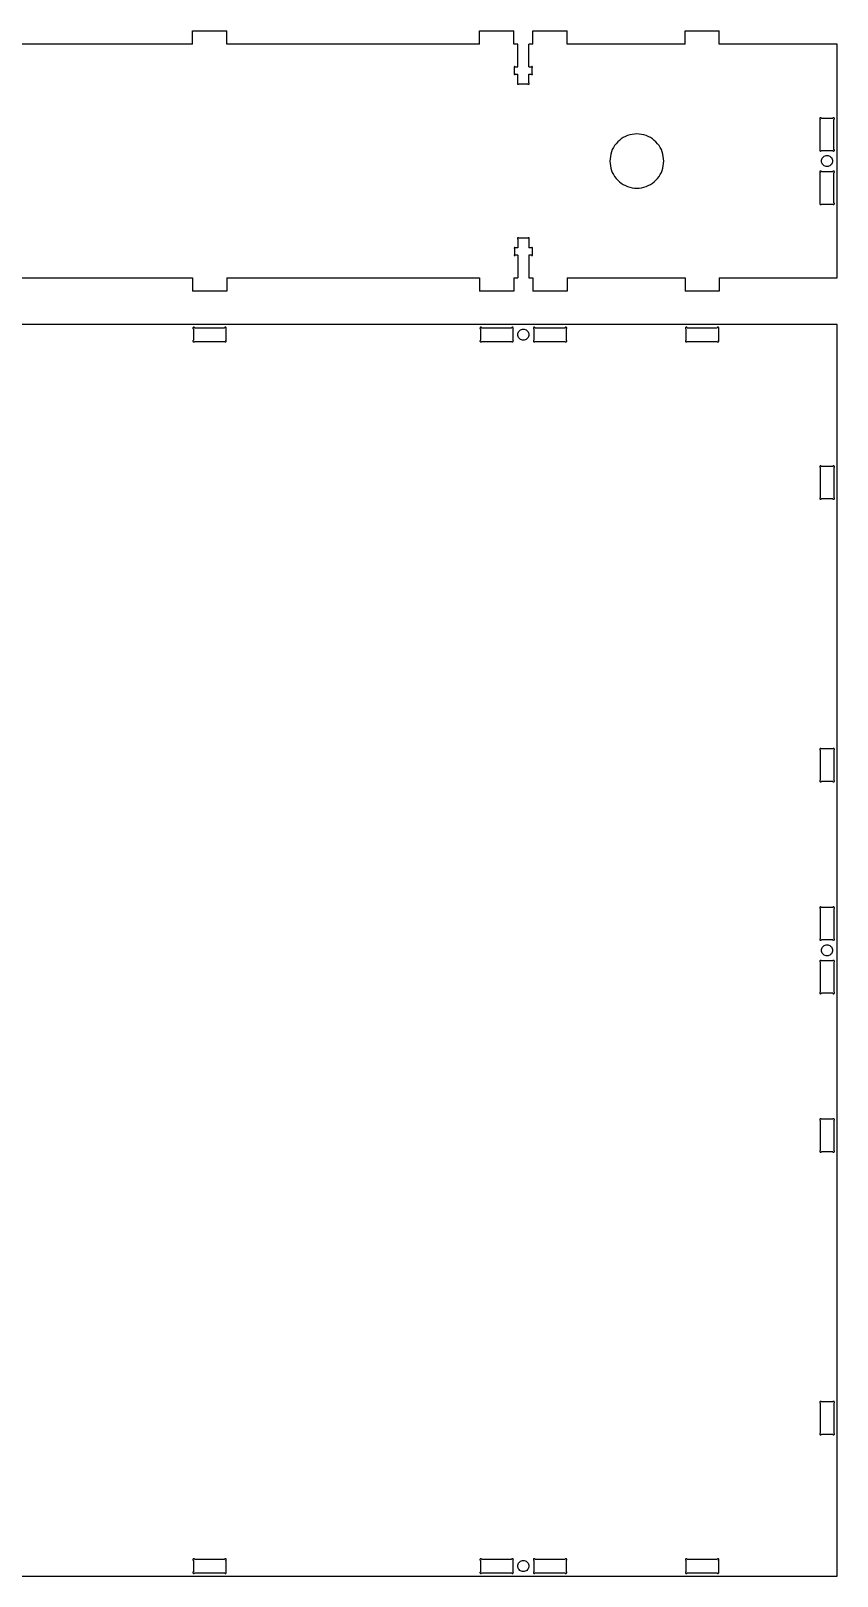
# Model space of a CAD drawing. Extents: x 0 to 1890, y 0 to 1229.
# Drawn here: x 1648.5 to 1890, y 0 to 463 of the extents above; entities that cross this region are included whole.
import ezdxf

# ---------------------------------------------------------------- set-up
doc = ezdxf.new("R2010")
doc.units = 0
doc.layers.get('0').update_dxf_attribs({"linetype": 'CONTINUOUS'})

msp = doc.modelspace()

# ---------------------------------------------------------------- linework, layer by layer
at = {"color": 7}
for points in [[(1696.866182, 458.99987), (1621.132902, 458.99987), (1621.132902, 462.999869)], [(1696.866182, 462.999869), (1707.13286, 462.999869)], [(1696.866182, 458.99987), (1696.866182, 462.999869)], [(1782.86614, 458.99987), (1707.13286, 458.99987), (1707.13286, 462.999869)], [(1782.86614, 462.999869), (1793.132843, 462.999869)], [(1782.86614, 458.99987), (1782.86614, 462.999869)], [(1793.536227, 452.233172), (1794.332834, 452.233172), (1794.332834, 458.99987), (1793.132843, 458.99987), (1793.132843, 462.999869)], [(1798.866151, 458.99987), (1797.666134, 458.99987)], [(1797.666134, 452.233172), (1797.666134, 458.99987)], [(1798.866151, 462.999869), (1809.132854, 462.999869)], [(1798.866151, 458.99987), (1798.866151, 462.999869)], [(1844.432812, 458.99987), (1809.132854, 458.99987), (1809.132854, 462.999869)], [(1844.432812, 462.999869), (1854.699516, 462.999869)], [(1844.432812, 458.99987), (1844.432812, 462.999869)], [(1854.699516, 388.999892), (1889.999473, 388.999892), (1889.999473, 458.99987), (1854.699516, 458.99987), (1854.699516, 462.999869)], [(1793.332842, 450.203257), (1793.332842, 452.029789)], [(1793.536227, 449.999875), (1794.332834, 449.999875)], [(1794.332834, 447.403432), (1794.332834, 449.999875)], [(1797.666134, 452.233172), (1798.462767, 452.233172)], [(1797.666134, 449.999875), (1798.462767, 449.999875)], [(1797.666134, 447.403432), (1797.666134, 449.999875)], [(1798.666152, 450.203257), (1798.666152, 452.029789)], [(1794.636417, 447.099875), (1797.362577, 447.099875)], [(1884.93281, 427.509641), (1884.93281, 436.490116)], [(1885.309232, 436.866528), (1888.689707, 436.866528)], [(1889.066129, 427.509641), (1889.066129, 436.490116)], [(1885.309232, 427.133229), (1888.689707, 427.133229)], [(1884.93281, 411.509646), (1884.93281, 420.490118)], [(1885.309232, 420.866533), (1888.689707, 420.866533)], [(1889.066129, 411.509646), (1889.066129, 420.490118)], [(1885.309232, 411.133234), (1888.689707, 411.133234)], [(1794.332834, 400.59633), (1794.332834, 397.999887)], [(1797.362577, 400.899887), (1794.636417, 400.899887)], [(1797.666134, 400.59633), (1797.666134, 397.999887)], [(1793.332842, 397.796505), (1793.332842, 395.969973)], [(1794.332834, 397.999887), (1793.536227, 397.999887)], [(1794.332834, 395.76659), (1793.536227, 395.76659)], [(1794.332834, 395.76659), (1794.332834, 388.999892)], [(1798.462767, 397.999887), (1797.666134, 397.999887)], [(1798.462767, 395.76659), (1797.666134, 395.76659), (1797.666134, 388.999892), (1798.866151, 388.999892), (1798.866151, 384.999893)], [(1798.666152, 397.796505), (1798.666152, 395.969973)], [(1621.132902, 388.999892), (1696.866182, 388.999892), (1696.866182, 384.999893)], [(1707.13286, 388.999892), (1707.13286, 384.999893)], [(1707.13286, 388.999892), (1782.86614, 388.999892), (1782.86614, 384.999893)], [(1793.132843, 388.999892), (1793.132843, 384.999893)], [(1793.132843, 388.999892), (1794.332834, 388.999892)], [(1809.132854, 388.999892), (1809.132854, 384.999893)], [(1809.132854, 388.999892), (1844.432812, 388.999892), (1844.432812, 384.999893)], [(1854.699516, 388.999892), (1854.699516, 384.999893)], [(1707.13286, 384.999893), (1696.866182, 384.999893)], [(1793.132843, 384.999893), (1782.86614, 384.999893)], [(1809.132854, 384.999893), (1798.866151, 384.999893)], [(1854.699516, 384.999893), (1844.432812, 384.999893)], [(1889.999473, 374.999895), (949.999738, 374.999895)], [(949.999738, 374.999895), (949.999738, -0.000004), (1889.999473, -0.000004)], [(1697.132882, 373.690131), (1697.132882, 370.309659)], [(1697.509278, 374.066546), (1706.489763, 374.066546)], [(1706.86616, 373.690131), (1706.86616, 370.309659)], [(1783.13284, 373.690131), (1783.13284, 370.309659)], [(1783.509262, 374.066546), (1792.489747, 374.066546)], [(1792.866143, 373.690131), (1792.866143, 370.309659)], [(1799.132851, 373.690131), (1799.132851, 370.309659)], [(1799.509247, 374.066546), (1808.489732, 374.066546)], [(1808.866155, 373.690131), (1808.866155, 370.309659)], [(1844.699512, 373.690131), (1844.699512, 370.309659)], [(1845.075908, 374.066546), (1854.056393, 374.066546)], [(1854.432816, 373.690131), (1854.432816, 370.309659)], [(1889.999473, -0.000004), (1889.999473, 374.999895)], [(1697.509278, 369.933247), (1706.489763, 369.933247)], [(1783.509262, 369.933247), (1792.489747, 369.933247)], [(1799.509247, 369.933247), (1808.489732, 369.933247)], [(1845.075908, 369.933247), (1854.056393, 369.933247)], [(1884.93281, 332.148482), (1884.93281, 323.16801)], [(1888.689707, 332.524894), (1885.309232, 332.524894)], [(1889.066129, 332.148482), (1889.066129, 323.16801)], [(1888.689707, 322.791597), (1885.309232, 322.791597)], [(1884.93281, 247.465181), (1884.93281, 238.48471)], [(1888.689707, 247.841593), (1885.309232, 247.841593)], [(1889.066129, 247.465181), (1889.066129, 238.48471)], [(1888.689707, 238.108295), (1885.309232, 238.108295)], [(1884.93281, 199.990182), (1884.93281, 191.00971)], [(1888.689707, 200.366594), (1885.309232, 200.366594)], [(1889.066129, 199.990182), (1889.066129, 191.00971)], [(1888.689707, 190.633295), (1885.309232, 190.633295)], [(1884.93281, 183.990186), (1884.93281, 175.009715)], [(1888.689707, 184.366598), (1885.309232, 184.366598)], [(1889.066129, 183.990186), (1889.066129, 175.009715)], [(1888.689707, 174.6333), (1885.309232, 174.6333)], [(1884.93281, 136.515187), (1884.93281, 127.534715)], [(1888.689707, 136.891599), (1885.309232, 136.891599)], [(1889.066129, 136.515187), (1889.066129, 127.534715)], [(1888.689707, 127.158303), (1885.309232, 127.158303)], [(1884.93281, 51.831886), (1884.93281, 42.851414)], [(1888.689707, 52.208298), (1885.309232, 52.208298)], [(1889.066129, 51.831886), (1889.066129, 42.851414)], [(1888.689707, 42.475002), (1885.309232, 42.475002)], [(1697.132882, 4.690237), (1697.132882, 1.309763)], [(1697.509278, 5.06666), (1706.489763, 5.06666)], [(1706.86616, 4.690237), (1706.86616, 1.309763)], [(1783.13284, 4.690237), (1783.13284, 1.309763)], [(1783.509262, 5.06666), (1792.489747, 5.06666)], [(1792.866143, 4.690237), (1792.866143, 1.309763)], [(1799.132851, 4.690237), (1799.132851, 1.309763)], [(1799.509247, 5.06666), (1808.489732, 5.06666)], [(1808.866155, 4.690237), (1808.866155, 1.309763)], [(1844.699512, 4.690237), (1844.699512, 1.309763)], [(1845.075908, 5.06666), (1854.056393, 5.06666)], [(1854.432816, 4.690237), (1854.432816, 1.309763)], [(1697.509278, 0.93334), (1706.489763, 0.93334)], [(1783.509262, 0.93334), (1792.489747, 0.93334)], [(1799.509247, 0.93334), (1808.489732, 0.93334)], [(1845.075908, 0.93334), (1854.056393, 0.93334)]]:
    msp.add_lwpolyline(points, dxfattribs=at)
for points in [[(1838.099483, 423.999881)], [(1888.666132, 423.999881)], [(1797.666134, 371.999896)], [(1888.666132, 187.499947)], [(1797.666134, 3)]]:
    msp.add_lwpolyline(points, close=True, dxfattribs=at)
for points, knots in [([(1793.407296, 452.307617), (1793.385481, 452.30481), (1793.342323, 452.299254), (1793.289607, 452.257205), (1793.258717, 452.198544), (1793.256134, 452.132297), (1793.280758, 452.069522), (1793.315355, 452.043129), (1793.332842, 452.029789)], [0, 0, 0, 0, 0.064922, 0.128443, 0.193365, 0.258287, 0.321809, 0.38673, 0.38673, 0.38673, 0.38673]), ([(1793.332842, 450.203257), (1793.316445, 450.190976), (1793.283965, 450.166647), (1793.258531, 450.10937), (1793.256459, 450.047801), (1793.279455, 449.990184), (1793.323154, 449.946485), (1793.380772, 449.92349), (1793.44234, 449.925563), (1793.499618, 449.950997), (1793.523946, 449.983478), (1793.536227, 449.999875)], [0, 0, 0, 0, 0.0606, 0.120047, 0.180647, 0.241247, 0.300694, 0.361294, 0.421894, 0.481341, 0.541941, 0.541941, 0.541941, 0.541941]), ([(1793.536227, 452.233172), (1793.525983, 452.247288), (1793.50564, 452.275318), (1793.459088, 452.302197), (1793.424642, 452.305802), (1793.407296, 452.307617)], [0, 0, 0, 0, 0.051954, 0.103164, 0.155118, 0.155118, 0.155118, 0.155118]), ([(1798.591699, 452.307617), (1798.574352, 452.305802), (1798.539906, 452.302197), (1798.493354, 452.275318), (1798.473012, 452.247288), (1798.462767, 452.233172)], [0, 0, 0, 0, 0.051954, 0.103164, 0.155118, 0.155118, 0.155118, 0.155118]), ([(1798.462767, 449.999875), (1798.475048, 449.983478), (1798.499377, 449.950997), (1798.556654, 449.925563), (1798.618223, 449.92349), (1798.67584, 449.946485), (1798.719539, 449.990184), (1798.742535, 450.047801), (1798.740463, 450.10937), (1798.715029, 450.166647), (1798.682549, 450.190976), (1798.666152, 450.203257)], [0, 0, 0, 0, 0.0606, 0.120047, 0.180647, 0.241247, 0.300694, 0.361294, 0.421894, 0.481341, 0.541941, 0.541941, 0.541941, 0.541941]), ([(1798.666152, 452.029789), (1798.683639, 452.043129), (1798.718236, 452.069522), (1798.742861, 452.132297), (1798.740277, 452.198544), (1798.709387, 452.257205), (1798.656671, 452.299254), (1798.613513, 452.30481), (1798.591699, 452.307617)], [0, 0, 0, 0, 0.064922, 0.128443, 0.193365, 0.258287, 0.321809, 0.38673, 0.38673, 0.38673, 0.38673]), ([(1794.332834, 447.403432), (1794.308366, 447.385099), (1794.259896, 447.348783), (1794.221948, 447.263295), (1794.218865, 447.171407), (1794.25319, 447.085419), (1794.318411, 447.020203), (1794.404402, 446.985886), (1794.49629, 446.988977), (1794.581774, 447.026933), (1794.618086, 447.075406), (1794.636417, 447.099875)], [0, 0, 0, 0, 0.090443, 0.179164, 0.269606, 0.360049, 0.44877, 0.539213, 0.629655, 0.718377, 0.808819, 0.808819, 0.808819, 0.808819]), ([(1797.362577, 447.099875), (1797.380907, 447.075402), (1797.417217, 447.02692), (1797.502707, 446.988955), (1797.594604, 446.985861), (1797.680602, 447.020183), (1797.745826, 447.085407), (1797.780148, 447.171405), (1797.777054, 447.263302), (1797.739089, 447.348792), (1797.690607, 447.385102), (1797.666134, 447.403432)], [0, 0, 0, 0, 0.090451, 0.179179, 0.26963, 0.360081, 0.448809, 0.53926, 0.629711, 0.718439, 0.80889, 0.80889, 0.80889, 0.80889]), ([(1885.309232, 436.866528), (1885.286503, 436.896873), (1885.241477, 436.956986), (1885.135471, 437.004057), (1885.021524, 437.007892), (1884.91489, 436.965334), (1884.834014, 436.884461), (1884.791454, 436.777828), (1884.795285, 436.663881), (1884.842354, 436.557874), (1884.902465, 436.512846), (1884.93281, 436.490116)], [0, 0, 0, 0, 0.112155, 0.222175, 0.334329, 0.446484, 0.556504, 0.668658, 0.780813, 0.890833, 1.002987, 1.002987, 1.002987, 1.002987]), ([(1889.203898, 436.728751), (1889.198698, 436.769123), (1889.188411, 436.848995), (1889.110585, 436.94655), (1889.002019, 437.003713), (1888.879417, 437.008491), (1888.76324, 436.962918), (1888.714395, 436.898891), (1888.689707, 436.866528)], [0, 0, 0, 0, 0.12015, 0.237709, 0.357859, 0.478009, 0.595568, 0.715718, 0.715718, 0.715718, 0.715718]), ([(1889.066129, 436.490116), (1889.092254, 436.509078), (1889.14413, 436.54673), (1889.193873, 436.632893), (1889.20054, 436.696646), (1889.203898, 436.728751)], [0, 0, 0, 0, 0.096156, 0.190937, 0.287093, 0.287093, 0.287093, 0.287093]), ([(1838.099483, 423.999881), (1838.003713, 424.947753), (1837.813548, 426.829912), (1836.323381, 429.31821), (1834.139737, 431.168459), (1831.434311, 432.149877), (1828.564671, 432.149877), (1825.859245, 431.168459), (1823.675601, 429.31821), (1822.185434, 426.829912), (1821.995269, 424.947753), (1821.899499, 423.999881)], [0, 0, 0, 0, 2.828812, 5.61708, 8.445891, 11.274703, 14.062971, 16.891783, 19.720595, 22.508862, 25.337674, 25.337674, 25.337674, 25.337674]), ([(1884.93281, 427.509641), (1884.902465, 427.486911), (1884.842354, 427.441883), (1884.795285, 427.335877), (1884.791454, 427.22193), (1884.834014, 427.115297), (1884.91489, 427.034423), (1885.021524, 426.991866), (1885.135471, 426.9957), (1885.241477, 427.042772), (1885.286503, 427.102884), (1885.309232, 427.133229)], [0, 0, 0, 0, 0.112155, 0.222175, 0.334329, 0.446484, 0.556504, 0.668658, 0.780813, 0.890833, 1.002987, 1.002987, 1.002987, 1.002987]), ([(1888.689707, 427.133229), (1888.714395, 427.100867), (1888.76324, 427.036839), (1888.879417, 426.991266), (1889.002019, 426.996045), (1889.110585, 427.053208), (1889.188411, 427.150763), (1889.198698, 427.230635), (1889.203898, 427.271006)], [0, 0, 0, 0, 0.12015, 0.237709, 0.357859, 0.478009, 0.595568, 0.715718, 0.715718, 0.715718, 0.715718]), ([(1889.203898, 427.271006), (1889.20054, 427.303112), (1889.193873, 427.366864), (1889.14413, 427.453027), (1889.092254, 427.49068), (1889.066129, 427.509641)], [0, 0, 0, 0, 0.096156, 0.190937, 0.287093, 0.287093, 0.287093, 0.287093]), ([(1821.899499, 423.999881), (1821.995269, 423.052009), (1822.185434, 421.16985), (1823.675601, 418.681552), (1825.859245, 416.831304), (1828.564671, 415.849886), (1831.434311, 415.849886), (1834.139737, 416.831304), (1836.323381, 418.681552), (1837.813548, 421.16985), (1838.003713, 423.052009), (1838.099483, 423.999881)], [0, 0, 0, 0, 2.828812, 5.61708, 8.445891, 11.274703, 14.062971, 16.891783, 19.720595, 22.508862, 25.337674, 25.337674, 25.337674, 25.337674]), ([(1888.666132, 423.999881), (1888.646219, 424.194737), (1888.606678, 424.58166), (1888.299904, 425.092984), (1887.850734, 425.473141), (1887.294521, 425.674763), (1886.704317, 425.674763), (1886.148883, 425.473141), (1885.696603, 425.092984), (1885.401385, 424.58166), (1885.29831, 423.999881), (1885.401385, 423.418102), (1885.696603, 422.906778), (1886.148883, 422.526621), (1886.704317, 422.324999), (1887.294521, 422.324999), (1887.850734, 422.526621), (1888.299904, 422.906778), (1888.606678, 423.418102), (1888.646219, 423.805025), (1888.666132, 423.999881)], [0, 0, 0, 0, 0.581601, 1.154879, 1.73648, 2.318081, 2.891358, 3.472959, 4.05456, 4.627838, 5.209439, 5.79104, 6.364318, 6.945919, 7.52752, 8.100797, 8.682398, 9.263999, 9.837277, 10.418878, 10.418878, 10.418878, 10.418878]), ([(1885.309232, 420.866533), (1885.286503, 420.896877), (1885.241476, 420.956989), (1885.135471, 421.004058), (1885.021525, 421.007892), (1884.914892, 420.965334), (1884.834016, 420.884461), (1884.791456, 420.777829), (1884.795287, 420.663882), (1884.842355, 420.557876), (1884.902466, 420.512848), (1884.93281, 420.490118)], [0, 0, 0, 0, 0.112154, 0.222173, 0.334327, 0.44648, 0.5565, 0.668653, 0.780807, 0.890826, 1.00298, 1.00298, 1.00298, 1.00298]), ([(1889.203898, 420.728756), (1889.198698, 420.769127), (1889.188411, 420.848999), (1889.110585, 420.946554), (1889.002019, 421.003717), (1888.879417, 421.008496), (1888.76324, 420.962923), (1888.714395, 420.898895), (1888.689707, 420.866533)], [0, 0, 0, 0, 0.12015, 0.237709, 0.357859, 0.478009, 0.595568, 0.715718, 0.715718, 0.715718, 0.715718]), ([(1889.066129, 420.490118), (1889.092254, 420.50908), (1889.144131, 420.546733), (1889.193874, 420.632897), (1889.200541, 420.69665), (1889.203898, 420.728756)], [0, 0, 0, 0, 0.096157, 0.190939, 0.287096, 0.287096, 0.287096, 0.287096]), ([(1884.93281, 411.509646), (1884.902465, 411.486916), (1884.842354, 411.441888), (1884.795285, 411.335881), (1884.791454, 411.221934), (1884.834014, 411.115302), (1884.91489, 411.034428), (1885.021524, 410.99187), (1885.135471, 410.995705), (1885.241477, 411.042776), (1885.286503, 411.102889), (1885.309232, 411.133234)], [0, 0, 0, 0, 0.112155, 0.222175, 0.334329, 0.446484, 0.556504, 0.668658, 0.780813, 0.890833, 1.002987, 1.002987, 1.002987, 1.002987]), ([(1888.689707, 411.133234), (1888.714395, 411.100872), (1888.76324, 411.036844), (1888.879417, 410.991271), (1889.002019, 410.996049), (1889.110585, 411.053212), (1889.188411, 411.150768), (1889.198698, 411.230639), (1889.203898, 411.271011)], [0, 0, 0, 0, 0.12015, 0.237709, 0.357859, 0.478009, 0.595568, 0.715718, 0.715718, 0.715718, 0.715718]), ([(1889.203898, 411.271011), (1889.20054, 411.303117), (1889.193873, 411.366869), (1889.14413, 411.453032), (1889.092254, 411.490684), (1889.066129, 411.509646)], [0, 0, 0, 0, 0.096156, 0.190937, 0.287093, 0.287093, 0.287093, 0.287093]), ([(1794.636417, 400.899887), (1794.618086, 400.924356), (1794.581774, 400.972829), (1794.49629, 401.010785), (1794.404402, 401.013877), (1794.318411, 400.979559), (1794.25319, 400.914343), (1794.218865, 400.828356), (1794.221948, 400.736467), (1794.259896, 400.65098), (1794.308366, 400.614663), (1794.332834, 400.59633)], [0, 0, 0, 0, 0.090443, 0.179164, 0.269606, 0.360049, 0.44877, 0.539213, 0.629655, 0.718377, 0.808819, 0.808819, 0.808819, 0.808819]), ([(1797.666134, 400.59633), (1797.690607, 400.61466), (1797.739089, 400.65097), (1797.777054, 400.73646), (1797.780148, 400.828357), (1797.745826, 400.914355), (1797.680602, 400.979579), (1797.594604, 401.013901), (1797.502707, 401.010807), (1797.417217, 400.972842), (1797.380907, 400.92436), (1797.362577, 400.899887)], [0, 0, 0, 0, 0.090451, 0.179179, 0.26963, 0.360081, 0.448809, 0.53926, 0.629711, 0.718439, 0.80889, 0.80889, 0.80889, 0.80889]), ([(1793.332842, 395.969973), (1793.315355, 395.956633), (1793.280758, 395.93024), (1793.256134, 395.867465), (1793.258717, 395.801218), (1793.289607, 395.742557), (1793.342323, 395.700508), (1793.385481, 395.694953), (1793.407296, 395.692145)], [0, 0, 0, 0, 0.064922, 0.128443, 0.193365, 0.258287, 0.321809, 0.38673, 0.38673, 0.38673, 0.38673]), ([(1793.536227, 397.999887), (1793.523946, 398.016284), (1793.499618, 398.048765), (1793.44234, 398.0742), (1793.380772, 398.076272), (1793.323154, 398.053277), (1793.279455, 398.009578), (1793.256459, 397.951961), (1793.258531, 397.890392), (1793.283965, 397.833115), (1793.316445, 397.808786), (1793.332842, 397.796505)], [0, 0, 0, 0, 0.0606, 0.120047, 0.180647, 0.241247, 0.300694, 0.361294, 0.421894, 0.481341, 0.541941, 0.541941, 0.541941, 0.541941]), ([(1793.407296, 395.692145), (1793.424642, 395.69396), (1793.459088, 395.697565), (1793.50564, 395.724444), (1793.525983, 395.752474), (1793.536227, 395.76659)], [0, 0, 0, 0, 0.051954, 0.103164, 0.155118, 0.155118, 0.155118, 0.155118]), ([(1798.666152, 397.796505), (1798.682549, 397.808786), (1798.715029, 397.833115), (1798.740463, 397.890392), (1798.742535, 397.951961), (1798.719539, 398.009578), (1798.67584, 398.053277), (1798.618223, 398.076272), (1798.556654, 398.0742), (1798.499377, 398.048765), (1798.475048, 398.016284), (1798.462767, 397.999887)], [0, 0, 0, 0, 0.0606, 0.120047, 0.180647, 0.241247, 0.300694, 0.361294, 0.421894, 0.481341, 0.541941, 0.541941, 0.541941, 0.541941]), ([(1798.462767, 395.76659), (1798.473012, 395.752474), (1798.493354, 395.724444), (1798.539906, 395.697565), (1798.574352, 395.69396), (1798.591699, 395.692145)], [0, 0, 0, 0, 0.051954, 0.103164, 0.155118, 0.155118, 0.155118, 0.155118]), ([(1798.591699, 395.692145), (1798.613513, 395.694953), (1798.656671, 395.700508), (1798.709387, 395.742557), (1798.740277, 395.801218), (1798.742861, 395.867465), (1798.718236, 395.93024), (1798.683639, 395.956633), (1798.666152, 395.969973)], [0, 0, 0, 0, 0.064922, 0.128443, 0.193365, 0.258287, 0.321809, 0.38673, 0.38673, 0.38673, 0.38673]), ([(1697.509278, 374.066546), (1697.48655, 374.096894), (1697.441525, 374.157014), (1697.335514, 374.204093), (1697.22156, 374.207929), (1697.114919, 374.165368), (1697.034041, 374.084486), (1696.991484, 373.977843), (1696.995326, 373.863888), (1697.042411, 373.75788), (1697.102533, 373.712858), (1697.132882, 373.690131)], [0, 0, 0, 0, 0.112162, 0.222189, 0.33435, 0.446512, 0.556539, 0.668701, 0.780862, 0.890889, 1.003051, 1.003051, 1.003051, 1.003051]), ([(1706.86616, 373.690131), (1706.896509, 373.712858), (1706.956631, 373.75788), (1707.003716, 373.863888), (1707.007558, 373.977843), (1706.965001, 374.084486), (1706.884123, 374.165368), (1706.777482, 374.207929), (1706.663528, 374.204093), (1706.557517, 374.157014), (1706.512492, 374.096894), (1706.489763, 374.066546)], [0, 0, 0, 0, 0.112162, 0.222189, 0.33435, 0.446512, 0.556539, 0.668701, 0.780862, 0.890889, 1.003051, 1.003051, 1.003051, 1.003051]), ([(1783.509262, 374.066546), (1783.486533, 374.09689), (1783.441506, 374.157002), (1783.335501, 374.204072), (1783.221555, 374.207905), (1783.114922, 374.165347), (1783.034046, 374.084474), (1782.991486, 373.977842), (1782.995317, 373.863895), (1783.042385, 373.757889), (1783.102496, 373.712861), (1783.13284, 373.690131)], [0, 0, 0, 0, 0.112154, 0.222173, 0.334327, 0.44648, 0.5565, 0.668653, 0.780807, 0.890826, 1.00298, 1.00298, 1.00298, 1.00298]), ([(1792.866143, 373.690131), (1792.896493, 373.712858), (1792.956615, 373.75788), (1793.003699, 373.863888), (1793.007541, 373.977843), (1792.964985, 374.084486), (1792.884107, 374.165368), (1792.777466, 374.207929), (1792.663511, 374.204093), (1792.557501, 374.157014), (1792.512476, 374.096894), (1792.489747, 374.066546)], [0, 0, 0, 0, 0.112162, 0.222189, 0.33435, 0.446512, 0.556539, 0.668701, 0.780862, 0.890889, 1.003051, 1.003051, 1.003051, 1.003051]), ([(1797.666134, 371.999896), (1797.64622, 372.194752), (1797.606679, 372.581675), (1797.299905, 373.092999), (1796.850735, 373.473156), (1796.294522, 373.674778), (1795.704318, 373.674778), (1795.148884, 373.473156), (1794.696604, 373.092999), (1794.401386, 372.581675), (1794.298311, 371.999896), (1794.401386, 371.418118), (1794.696604, 370.906793), (1795.148884, 370.526637), (1795.704318, 370.325015), (1796.294522, 370.325015), (1796.850735, 370.526637), (1797.299905, 370.906793), (1797.606679, 371.418118), (1797.64622, 371.805041), (1797.666134, 371.999896)], [0, 0, 0, 0, 0.581601, 1.154878, 1.736479, 2.31808, 2.891357, 3.472958, 4.054559, 4.627836, 5.209437, 5.791038, 6.364316, 6.945917, 7.527517, 8.100795, 8.682396, 9.263997, 9.837274, 10.418875, 10.418875, 10.418875, 10.418875]), ([(1799.509247, 374.066546), (1799.486518, 374.096894), (1799.441493, 374.157014), (1799.335483, 374.204093), (1799.221528, 374.207929), (1799.114888, 374.165368), (1799.034009, 374.084486), (1798.991453, 373.977843), (1798.995295, 373.863888), (1799.042379, 373.75788), (1799.102501, 373.712858), (1799.132851, 373.690131)], [0, 0, 0, 0, 0.112162, 0.222189, 0.33435, 0.446512, 0.556539, 0.668701, 0.780862, 0.890889, 1.003051, 1.003051, 1.003051, 1.003051]), ([(1808.866155, 373.690131), (1808.896499, 373.712861), (1808.956609, 373.757889), (1809.003677, 373.863895), (1809.007508, 373.977842), (1808.964948, 374.084474), (1808.884073, 374.165347), (1808.77744, 374.207905), (1808.663494, 374.204072), (1808.557488, 374.157002), (1808.512462, 374.09689), (1808.489732, 374.066546)], [0, 0, 0, 0, 0.112154, 0.222173, 0.334327, 0.44648, 0.5565, 0.668653, 0.780807, 0.890826, 1.00298, 1.00298, 1.00298, 1.00298]), ([(1845.075908, 374.066546), (1845.053179, 374.096894), (1845.008155, 374.157014), (1844.902144, 374.204093), (1844.788189, 374.207929), (1844.681549, 374.165368), (1844.60067, 374.084486), (1844.558114, 373.977843), (1844.561956, 373.863888), (1844.60904, 373.75788), (1844.669162, 373.712858), (1844.699512, 373.690131)], [0, 0, 0, 0, 0.112162, 0.222189, 0.33435, 0.446512, 0.556539, 0.668701, 0.780862, 0.890889, 1.003051, 1.003051, 1.003051, 1.003051]), ([(1854.432816, 373.690131), (1854.46316, 373.712861), (1854.52327, 373.757889), (1854.570338, 373.863895), (1854.574169, 373.977842), (1854.531609, 374.084474), (1854.450734, 374.165347), (1854.344101, 374.207905), (1854.230155, 374.204072), (1854.12415, 374.157002), (1854.079123, 374.09689), (1854.056393, 374.066546)], [0, 0, 0, 0, 0.112154, 0.222173, 0.334327, 0.44648, 0.5565, 0.668653, 0.780807, 0.890826, 1.00298, 1.00298, 1.00298, 1.00298]), ([(1697.132882, 370.309659), (1697.100521, 370.284974), (1697.036496, 370.236137), (1696.990926, 370.119907), (1696.995697, 369.997527), (1697.052879, 369.888145), (1697.150348, 369.813328), (1697.262813, 369.788225), (1697.366467, 369.80702), (1697.452678, 369.854861), (1697.490321, 369.906993), (1697.509278, 369.933247)], [0, 0, 0, 0, 0.120147, 0.237703, 0.35785, 0.477997, 0.595554, 0.715701, 0.811856, 0.906635, 1.002791, 1.002791, 1.002791, 1.002791]), ([(1706.489763, 369.933247), (1706.508721, 369.906993), (1706.546364, 369.854861), (1706.632575, 369.80702), (1706.736229, 369.788225), (1706.848694, 369.813328), (1706.946163, 369.888145), (1707.003345, 369.997527), (1707.008116, 370.119907), (1706.962546, 370.236137), (1706.898521, 370.284974), (1706.86616, 370.309659)], [0, 0, 0, 0, 0.096155, 0.190935, 0.28709, 0.407237, 0.524793, 0.64494, 0.765087, 0.882644, 1.002791, 1.002791, 1.002791, 1.002791]), ([(1783.13284, 370.309659), (1783.100477, 370.28497), (1783.03645, 370.236123), (1782.99088, 370.119944), (1782.995662, 369.99734), (1783.05283, 369.888774), (1783.150389, 369.810952), (1783.230263, 369.800669), (1783.270635, 369.795471)], [0, 0, 0, 0, 0.120151, 0.237712, 0.357863, 0.478015, 0.595575, 0.715727, 0.715727, 0.715727, 0.715727]), ([(1783.270635, 369.795471), (1783.30274, 369.79883), (1783.366491, 369.805499), (1783.452651, 369.855245), (1783.490301, 369.907122), (1783.509262, 369.933247)], [0, 0, 0, 0, 0.096155, 0.190935, 0.28709, 0.28709, 0.28709, 0.28709]), ([(1792.489747, 369.933247), (1792.508708, 369.907122), (1792.546358, 369.855245), (1792.632518, 369.805499), (1792.696269, 369.79883), (1792.728375, 369.795471)], [0, 0, 0, 0, 0.096155, 0.190935, 0.28709, 0.28709, 0.28709, 0.28709]), ([(1792.728375, 369.795471), (1792.768745, 369.800672), (1792.848614, 369.810963), (1792.946165, 369.888789), (1793.003324, 369.997353), (1793.008101, 370.119953), (1792.96253, 370.236126), (1792.898505, 370.284971), (1792.866143, 370.309659)], [0, 0, 0, 0, 0.120147, 0.237703, 0.35785, 0.477997, 0.595554, 0.715701, 0.715701, 0.715701, 0.715701]), ([(1799.132851, 370.309659), (1799.100489, 370.284971), (1799.036464, 370.236126), (1798.990893, 370.119953), (1798.99567, 369.997353), (1799.05283, 369.888789), (1799.15038, 369.810963), (1799.230249, 369.800672), (1799.270619, 369.795471)], [0, 0, 0, 0, 0.120147, 0.237703, 0.35785, 0.477997, 0.595554, 0.715701, 0.715701, 0.715701, 0.715701]), ([(1799.270619, 369.795471), (1799.302725, 369.79883), (1799.366476, 369.805499), (1799.452636, 369.855245), (1799.490286, 369.907122), (1799.509247, 369.933247)], [0, 0, 0, 0, 0.096155, 0.190935, 0.28709, 0.28709, 0.28709, 0.28709]), ([(1808.489732, 369.933247), (1808.508693, 369.907122), (1808.546343, 369.855245), (1808.632503, 369.805499), (1808.696254, 369.79883), (1808.72836, 369.795471)], [0, 0, 0, 0, 0.096155, 0.190935, 0.28709, 0.28709, 0.28709, 0.28709]), ([(1808.72836, 369.795471), (1808.768732, 369.800669), (1808.848605, 369.810952), (1808.946165, 369.888774), (1809.003332, 369.99734), (1809.008115, 370.119944), (1808.962544, 370.236123), (1808.898517, 370.28497), (1808.866155, 370.309659)], [0, 0, 0, 0, 0.120151, 0.237712, 0.357863, 0.478015, 0.595575, 0.715727, 0.715727, 0.715727, 0.715727]), ([(1844.699512, 370.309659), (1844.66715, 370.284974), (1844.603125, 370.236137), (1844.557555, 370.119907), (1844.562327, 369.997527), (1844.619508, 369.888145), (1844.716977, 369.813328), (1844.829443, 369.788225), (1844.933096, 369.80702), (1845.019307, 369.854861), (1845.056951, 369.906993), (1845.075908, 369.933247)], [0, 0, 0, 0, 0.120147, 0.237703, 0.35785, 0.477997, 0.595554, 0.715701, 0.811856, 0.906635, 1.002791, 1.002791, 1.002791, 1.002791]), ([(1854.056393, 369.933247), (1854.07535, 369.906993), (1854.112994, 369.854861), (1854.199205, 369.807019), (1854.302859, 369.788227), (1854.41533, 369.813317), (1854.512808, 369.888131), (1854.569998, 369.997514), (1854.574775, 370.119899), (1854.529206, 370.236134), (1854.465178, 370.284973), (1854.432816, 370.309659)], [0, 0, 0, 0, 0.096155, 0.190935, 0.28709, 0.407241, 0.524802, 0.644953, 0.765105, 0.882665, 1.002817, 1.002817, 1.002817, 1.002817]), ([(1885.309232, 332.524894), (1885.284547, 332.557257), (1885.23571, 332.621285), (1885.119477, 332.666856), (1884.997094, 332.662084), (1884.887711, 332.604899), (1884.812893, 332.507425), (1884.787798, 332.394956), (1884.806585, 332.291301), (1884.854425, 332.205086), (1884.906556, 332.167441), (1884.93281, 332.148482)], [0, 0, 0, 0, 0.12015, 0.237709, 0.357859, 0.478009, 0.595568, 0.715718, 0.811875, 0.906655, 1.002811, 1.002811, 1.002811, 1.002811]), ([(1889.066129, 332.148482), (1889.096474, 332.171213), (1889.156585, 332.21624), (1889.203654, 332.322247), (1889.207485, 332.436194), (1889.164925, 332.542827), (1889.084049, 332.623701), (1888.977415, 332.666258), (1888.863468, 332.662424), (1888.757462, 332.615352), (1888.712436, 332.555239), (1888.689707, 332.524894)], [0, 0, 0, 0, 0.112155, 0.222175, 0.334329, 0.446484, 0.556504, 0.668658, 0.780813, 0.890833, 1.002987, 1.002987, 1.002987, 1.002987]), ([(1884.93281, 323.16801), (1884.906556, 323.149051), (1884.854425, 323.111405), (1884.806585, 323.025191), (1884.787798, 322.921535), (1884.812893, 322.809066), (1884.887711, 322.711593), (1884.997094, 322.654408), (1885.119477, 322.649635), (1885.23571, 322.695207), (1885.284547, 322.759234), (1885.309232, 322.791597)], [0, 0, 0, 0, 0.096157, 0.190937, 0.287094, 0.407244, 0.524803, 0.644953, 0.765103, 0.882662, 1.002812, 1.002812, 1.002812, 1.002812]), ([(1888.689707, 322.791597), (1888.712436, 322.761252), (1888.757462, 322.70114), (1888.863468, 322.654068), (1888.977415, 322.650234), (1889.084048, 322.692792), (1889.164924, 322.773665), (1889.207485, 322.880298), (1889.203653, 322.994245), (1889.156585, 323.100251), (1889.096474, 323.145279), (1889.066129, 323.16801)], [0, 0, 0, 0, 0.112154, 0.222174, 0.334329, 0.446483, 0.556503, 0.668657, 0.780812, 0.890831, 1.002986, 1.002986, 1.002986, 1.002986]), ([(1885.309232, 247.841593), (1885.284547, 247.873956), (1885.23571, 247.937984), (1885.119477, 247.983555), (1884.997094, 247.978783), (1884.887711, 247.921598), (1884.812893, 247.824124), (1884.787798, 247.711655), (1884.806585, 247.608), (1884.854425, 247.521785), (1884.906556, 247.48414), (1884.93281, 247.465181)], [0, 0, 0, 0, 0.12015, 0.237709, 0.357859, 0.478009, 0.595568, 0.715718, 0.811875, 0.906655, 1.002811, 1.002811, 1.002811, 1.002811]), ([(1889.066129, 247.465181), (1889.096474, 247.487912), (1889.156585, 247.532939), (1889.203654, 247.638946), (1889.207485, 247.752893), (1889.164925, 247.859526), (1889.084049, 247.9404), (1888.977415, 247.982957), (1888.863468, 247.979123), (1888.757462, 247.932051), (1888.712436, 247.871938), (1888.689707, 247.841593)], [0, 0, 0, 0, 0.112155, 0.222175, 0.334329, 0.446484, 0.556504, 0.668658, 0.780813, 0.890833, 1.002987, 1.002987, 1.002987, 1.002987]), ([(1884.93281, 238.48471), (1884.906556, 238.465751), (1884.854424, 238.428105), (1884.806585, 238.34189), (1884.787798, 238.238233), (1884.812893, 238.125764), (1884.887711, 238.02829), (1884.997094, 237.971105), (1885.119477, 237.966333), (1885.23571, 238.011904), (1885.284547, 238.075932), (1885.309232, 238.108295)], [0, 0, 0, 0, 0.096157, 0.190939, 0.287096, 0.407246, 0.524805, 0.644955, 0.765105, 0.882664, 1.002814, 1.002814, 1.002814, 1.002814]), ([(1888.689707, 238.108295), (1888.712436, 238.07795), (1888.757463, 238.017839), (1888.863468, 237.970769), (1888.977414, 237.966936), (1889.084047, 238.009493), (1889.164923, 238.090367), (1889.207483, 238.196999), (1889.203652, 238.310945), (1889.156584, 238.416951), (1889.096473, 238.461979), (1889.066129, 238.48471)], [0, 0, 0, 0, 0.112154, 0.222173, 0.334327, 0.44648, 0.5565, 0.668653, 0.780807, 0.890826, 1.00298, 1.00298, 1.00298, 1.00298]), ([(1885.309232, 200.366594), (1885.284544, 200.398956), (1885.235699, 200.462984), (1885.119522, 200.508557), (1884.99692, 200.503778), (1884.888354, 200.446615), (1884.810528, 200.34906), (1884.800241, 200.269188), (1884.795041, 200.228817)], [0, 0, 0, 0, 0.12015, 0.237709, 0.357859, 0.478009, 0.595568, 0.715718, 0.715718, 0.715718, 0.715718]), ([(1884.795041, 200.228817), (1884.798399, 200.196711), (1884.805066, 200.132959), (1884.854809, 200.046796), (1884.906685, 200.009144), (1884.93281, 199.990182)], [0, 0, 0, 0, 0.096156, 0.190937, 0.287093, 0.287093, 0.287093, 0.287093]), ([(1889.066129, 199.990182), (1889.096474, 200.012912), (1889.156585, 200.05794), (1889.203654, 200.163946), (1889.207485, 200.277893), (1889.164925, 200.384526), (1889.084049, 200.4654), (1888.977415, 200.507957), (1888.863468, 200.504123), (1888.757462, 200.457051), (1888.712436, 200.396939), (1888.689707, 200.366594)], [0, 0, 0, 0, 0.112155, 0.222175, 0.334329, 0.446484, 0.556504, 0.668658, 0.780813, 0.890833, 1.002987, 1.002987, 1.002987, 1.002987]), ([(1884.93281, 191.00971), (1884.906685, 190.990748), (1884.854809, 190.953095), (1884.805066, 190.866933), (1884.798399, 190.80318), (1884.795041, 190.771074)], [0, 0, 0, 0, 0.096156, 0.190937, 0.287093, 0.287093, 0.287093, 0.287093]), ([(1884.795041, 190.771074), (1884.800241, 190.730703), (1884.810527, 190.650831), (1884.888352, 190.553274), (1884.996919, 190.496111), (1885.119522, 190.491332), (1885.235698, 190.536905), (1885.284543, 190.600932), (1885.309232, 190.633295)], [0, 0, 0, 0, 0.12015, 0.23771, 0.35786, 0.478011, 0.59557, 0.715721, 0.715721, 0.715721, 0.715721]), ([(1888.689707, 190.633295), (1888.712436, 190.602951), (1888.757463, 190.542839), (1888.863468, 190.495769), (1888.977414, 190.491936), (1889.084047, 190.534494), (1889.164923, 190.615367), (1889.207483, 190.721999), (1889.203652, 190.835945), (1889.156584, 190.941951), (1889.096473, 190.98698), (1889.066129, 191.00971)], [0, 0, 0, 0, 0.112154, 0.222173, 0.334327, 0.44648, 0.5565, 0.668653, 0.780807, 0.890826, 1.00298, 1.00298, 1.00298, 1.00298]), ([(1888.666132, 187.499947), (1888.646219, 187.694803), (1888.606678, 188.081726), (1888.299904, 188.59305), (1887.850734, 188.973207), (1887.294521, 189.174829), (1886.704317, 189.174829), (1886.148883, 188.973207), (1885.696603, 188.59305), (1885.401385, 188.081726), (1885.29831, 187.499947), (1885.401385, 186.918168), (1885.696603, 186.406843), (1886.148883, 186.026687), (1886.704317, 185.825065), (1887.294521, 185.825065), (1887.850734, 186.026687), (1888.299904, 186.406843), (1888.606678, 186.918168), (1888.646219, 187.305091), (1888.666132, 187.499947)], [0, 0, 0, 0, 0.581601, 1.154879, 1.73648, 2.318081, 2.891358, 3.472959, 4.05456, 4.627838, 5.209439, 5.79104, 6.364318, 6.945919, 7.52752, 8.100797, 8.682398, 9.263999, 9.837277, 10.418878, 10.418878, 10.418878, 10.418878]), ([(1885.309232, 184.366598), (1885.284544, 184.398961), (1885.235699, 184.462988), (1885.119522, 184.508561), (1884.99692, 184.503783), (1884.888354, 184.44662), (1884.810528, 184.349065), (1884.800241, 184.269193), (1884.795041, 184.228822)], [0, 0, 0, 0, 0.12015, 0.237709, 0.357859, 0.478009, 0.595568, 0.715718, 0.715718, 0.715718, 0.715718]), ([(1884.795041, 184.228822), (1884.798399, 184.196716), (1884.805066, 184.132964), (1884.854809, 184.046801), (1884.906685, 184.009148), (1884.93281, 183.990186)], [0, 0, 0, 0, 0.096156, 0.190937, 0.287093, 0.287093, 0.287093, 0.287093]), ([(1889.066129, 183.990186), (1889.096474, 184.012917), (1889.156585, 184.057944), (1889.203654, 184.163951), (1889.207485, 184.277898), (1889.164925, 184.384531), (1889.084049, 184.465405), (1888.977415, 184.507962), (1888.863468, 184.504128), (1888.757462, 184.457056), (1888.712436, 184.396943), (1888.689707, 184.366598)], [0, 0, 0, 0, 0.112155, 0.222175, 0.334329, 0.446484, 0.556504, 0.668658, 0.780813, 0.890833, 1.002987, 1.002987, 1.002987, 1.002987]), ([(1884.93281, 175.009715), (1884.906685, 174.990753), (1884.854809, 174.9531), (1884.805066, 174.866937), (1884.798399, 174.803185), (1884.795041, 174.771079)], [0, 0, 0, 0, 0.096156, 0.190937, 0.287093, 0.287093, 0.287093, 0.287093]), ([(1884.795041, 174.771079), (1884.800241, 174.730708), (1884.810527, 174.650835), (1884.888352, 174.553279), (1884.996919, 174.496115), (1885.119522, 174.491337), (1885.235698, 174.53691), (1885.284543, 174.600937), (1885.309232, 174.6333)], [0, 0, 0, 0, 0.12015, 0.23771, 0.35786, 0.478011, 0.59557, 0.715721, 0.715721, 0.715721, 0.715721]), ([(1888.689707, 174.6333), (1888.712436, 174.602955), (1888.757463, 174.542844), (1888.863468, 174.495774), (1888.977414, 174.491941), (1889.084047, 174.534498), (1889.164923, 174.615372), (1889.207483, 174.722004), (1889.203652, 174.83595), (1889.156584, 174.941956), (1889.096473, 174.986984), (1889.066129, 175.009715)], [0, 0, 0, 0, 0.112154, 0.222173, 0.334327, 0.44648, 0.5565, 0.668653, 0.780807, 0.890826, 1.00298, 1.00298, 1.00298, 1.00298]), ([(1885.309232, 136.891599), (1885.284547, 136.923961), (1885.23571, 136.987989), (1885.119477, 137.03356), (1884.997094, 137.028788), (1884.887711, 136.971603), (1884.812893, 136.874129), (1884.787798, 136.76166), (1884.806585, 136.658005), (1884.854425, 136.571791), (1884.906556, 136.534145), (1884.93281, 136.515187)], [0, 0, 0, 0, 0.12015, 0.237709, 0.357859, 0.478009, 0.595568, 0.715718, 0.811875, 0.906655, 1.002811, 1.002811, 1.002811, 1.002811]), ([(1889.066129, 136.515187), (1889.096474, 136.537917), (1889.156585, 136.582945), (1889.203654, 136.688951), (1889.207485, 136.802898), (1889.164925, 136.909531), (1889.084049, 136.990405), (1888.977415, 137.032962), (1888.863468, 137.029128), (1888.757462, 136.982056), (1888.712436, 136.921944), (1888.689707, 136.891599)], [0, 0, 0, 0, 0.112155, 0.222175, 0.334329, 0.446484, 0.556504, 0.668658, 0.780813, 0.890833, 1.002987, 1.002987, 1.002987, 1.002987]), ([(1884.93281, 127.534715), (1884.906556, 127.515756), (1884.854425, 127.478111), (1884.806585, 127.391897), (1884.787798, 127.288241), (1884.812893, 127.175772), (1884.887711, 127.078298), (1884.997094, 127.021113), (1885.119477, 127.016341), (1885.23571, 127.061913), (1885.284547, 127.12594), (1885.309232, 127.158303)], [0, 0, 0, 0, 0.096156, 0.190937, 0.287093, 0.407243, 0.524802, 0.644952, 0.765102, 0.882661, 1.002811, 1.002811, 1.002811, 1.002811]), ([(1888.689707, 127.158303), (1888.712436, 127.127958), (1888.757462, 127.067845), (1888.863468, 127.020774), (1888.977415, 127.016939), (1889.084049, 127.059496), (1889.164925, 127.14037), (1889.207485, 127.247003), (1889.203654, 127.36095), (1889.156585, 127.466957), (1889.096474, 127.511985), (1889.066129, 127.534715)], [0, 0, 0, 0, 0.112155, 0.222175, 0.334329, 0.446484, 0.556504, 0.668658, 0.780813, 0.890833, 1.002987, 1.002987, 1.002987, 1.002987]), ([(1885.309232, 52.208298), (1885.284547, 52.24066), (1885.23571, 52.304688), (1885.119477, 52.350259), (1884.997094, 52.345487), (1884.887711, 52.288302), (1884.812893, 52.190828), (1884.787798, 52.078359), (1884.806585, 51.974704), (1884.854425, 51.88849), (1884.906556, 51.850844), (1884.93281, 51.831886)], [0, 0, 0, 0, 0.12015, 0.237709, 0.357859, 0.478009, 0.595568, 0.715718, 0.811875, 0.906655, 1.002811, 1.002811, 1.002811, 1.002811]), ([(1889.066129, 51.831886), (1889.096474, 51.854616), (1889.156585, 51.899644), (1889.203654, 52.00565), (1889.207485, 52.119597), (1889.164925, 52.22623), (1889.084049, 52.307104), (1888.977415, 52.349661), (1888.863468, 52.345827), (1888.757462, 52.298755), (1888.712436, 52.238643), (1888.689707, 52.208298)], [0, 0, 0, 0, 0.112155, 0.222175, 0.334329, 0.446484, 0.556504, 0.668658, 0.780813, 0.890833, 1.002987, 1.002987, 1.002987, 1.002987]), ([(1884.93281, 42.851414), (1884.906556, 42.832455), (1884.854425, 42.79481), (1884.806585, 42.708596), (1884.787798, 42.60494), (1884.812893, 42.492471), (1884.887711, 42.394997), (1884.997094, 42.337812), (1885.119477, 42.33304), (1885.23571, 42.378611), (1885.284547, 42.442639), (1885.309232, 42.475002)], [0, 0, 0, 0, 0.096156, 0.190937, 0.287093, 0.407243, 0.524802, 0.644952, 0.765102, 0.882661, 1.002811, 1.002811, 1.002811, 1.002811]), ([(1888.689707, 42.475002), (1888.712436, 42.444657), (1888.757462, 42.384544), (1888.863468, 42.337473), (1888.977415, 42.333638), (1889.084049, 42.376195), (1889.164925, 42.457069), (1889.207485, 42.563702), (1889.203654, 42.677649), (1889.156585, 42.783656), (1889.096474, 42.828684), (1889.066129, 42.851414)], [0, 0, 0, 0, 0.112155, 0.222175, 0.334329, 0.446484, 0.556504, 0.668658, 0.780813, 0.890833, 1.002987, 1.002987, 1.002987, 1.002987]), ([(1697.509278, 5.06666), (1697.486549, 5.097007), (1697.441522, 5.157123), (1697.335512, 5.204197), (1697.22156, 5.20803), (1697.114923, 5.165467), (1697.034047, 5.084586), (1696.991492, 4.977946), (1696.995333, 4.863994), (1697.042414, 4.757987), (1697.102534, 4.712965), (1697.132882, 4.690237)], [0, 0, 0, 0, 0.112159, 0.222184, 0.334343, 0.446503, 0.556527, 0.668686, 0.780846, 0.89087, 1.00303, 1.00303, 1.00303, 1.00303]), ([(1706.86616, 4.690237), (1706.896508, 4.712965), (1706.956628, 4.757987), (1707.003709, 4.863994), (1707.00755, 4.977946), (1706.964995, 5.084586), (1706.884119, 5.165467), (1706.777482, 5.20803), (1706.66353, 5.204197), (1706.55752, 5.157123), (1706.512493, 5.097007), (1706.489763, 5.06666)], [0, 0, 0, 0, 0.112159, 0.222184, 0.334343, 0.446503, 0.556527, 0.668686, 0.780846, 0.89087, 1.00303, 1.00303, 1.00303, 1.00303]), ([(1783.509262, 5.06666), (1783.486532, 5.097002), (1783.441503, 5.15711), (1783.335499, 5.204175), (1783.221555, 5.208006), (1783.114925, 5.165447), (1783.034053, 5.084574), (1782.991494, 4.977944), (1782.995324, 4.864001), (1783.042389, 4.757996), (1783.102497, 4.712968), (1783.13284, 4.690237)], [0, 0, 0, 0, 0.112151, 0.222168, 0.33432, 0.446471, 0.556488, 0.668639, 0.780791, 0.890808, 1.002959, 1.002959, 1.002959, 1.002959]), ([(1792.866143, 4.690237), (1792.896492, 4.712965), (1792.956612, 4.757987), (1793.003693, 4.863994), (1793.007534, 4.977946), (1792.964979, 5.084586), (1792.884103, 5.165467), (1792.777466, 5.20803), (1792.663514, 5.204197), (1792.557504, 5.157123), (1792.512477, 5.097007), (1792.489747, 5.06666)], [0, 0, 0, 0, 0.112159, 0.222184, 0.334343, 0.446503, 0.556527, 0.668686, 0.780846, 0.89087, 1.00303, 1.00303, 1.00303, 1.00303]), ([(1797.666134, 3), (1797.64622, 3.194856), (1797.606679, 3.581778), (1797.299905, 4.093103), (1796.850735, 4.473259), (1796.294522, 4.674881), (1795.704318, 4.674881), (1795.148884, 4.473259), (1794.696604, 4.093103), (1794.401386, 3.581778), (1794.298311, 3), (1794.401386, 2.418221), (1794.696604, 1.906897), (1795.148884, 1.526741), (1795.704318, 1.325118), (1796.294522, 1.325118), (1796.850735, 1.526741), (1797.299905, 1.906897), (1797.606679, 2.418221), (1797.64622, 2.805144), (1797.666134, 3)], [0, 0, 0, 0, 0.581601, 1.154878, 1.736479, 2.31808, 2.891357, 3.472958, 4.054559, 4.627836, 5.209437, 5.791038, 6.364316, 6.945917, 7.527517, 8.100795, 8.682396, 9.263997, 9.837274, 10.418875, 10.418875, 10.418875, 10.418875]), ([(1799.509247, 5.06666), (1799.486517, 5.097007), (1799.441491, 5.157123), (1799.335481, 5.204197), (1799.221529, 5.20803), (1799.114891, 5.165467), (1799.034015, 5.084586), (1798.99146, 4.977946), (1798.995301, 4.863994), (1799.042383, 4.757987), (1799.102502, 4.712965), (1799.132851, 4.690237)], [0, 0, 0, 0, 0.112159, 0.222184, 0.334343, 0.446503, 0.556527, 0.668686, 0.780846, 0.89087, 1.00303, 1.00303, 1.00303, 1.00303]), ([(1808.866155, 4.690237), (1808.896497, 4.712968), (1808.956605, 4.757996), (1809.00367, 4.864001), (1809.0075, 4.977944), (1808.964942, 5.084574), (1808.884069, 5.165447), (1808.777439, 5.208006), (1808.663496, 5.204175), (1808.557491, 5.15711), (1808.512463, 5.097002), (1808.489732, 5.06666)], [0, 0, 0, 0, 0.112151, 0.222168, 0.33432, 0.446471, 0.556488, 0.668639, 0.780791, 0.890808, 1.002959, 1.002959, 1.002959, 1.002959]), ([(1845.075908, 5.06666), (1845.053178, 5.097007), (1845.008152, 5.157123), (1844.902142, 5.204197), (1844.78819, 5.20803), (1844.681552, 5.165467), (1844.600677, 5.084586), (1844.558121, 4.977946), (1844.561963, 4.863994), (1844.609044, 4.757987), (1844.669163, 4.712965), (1844.699512, 4.690237)], [0, 0, 0, 0, 0.112159, 0.222184, 0.334343, 0.446503, 0.556527, 0.668686, 0.780846, 0.89087, 1.00303, 1.00303, 1.00303, 1.00303]), ([(1854.432816, 4.690237), (1854.463158, 4.712968), (1854.523267, 4.757996), (1854.570331, 4.864001), (1854.574162, 4.977944), (1854.531603, 5.084574), (1854.45073, 5.165447), (1854.344101, 5.208006), (1854.230157, 5.204175), (1854.124152, 5.15711), (1854.079124, 5.097002), (1854.056393, 5.06666)], [0, 0, 0, 0, 0.112151, 0.222168, 0.33432, 0.446471, 0.556488, 0.668639, 0.780791, 0.890808, 1.002959, 1.002959, 1.002959, 1.002959]), ([(1697.132882, 1.309763), (1697.10052, 1.285078), (1697.036493, 1.236241), (1696.990921, 1.12001), (1696.995692, 0.997628), (1697.052875, 0.888245), (1697.150346, 0.813427), (1697.262812, 0.788326), (1697.366465, 0.807118), (1697.452676, 0.854957), (1697.490321, 0.907087), (1697.509278, 0.93334)], [0, 0, 0, 0, 0.120149, 0.237707, 0.357855, 0.478004, 0.595562, 0.71571, 0.811864, 0.906642, 1.002796, 1.002796, 1.002796, 1.002796]), ([(1706.489763, 0.93334), (1706.508721, 0.907087), (1706.546366, 0.854957), (1706.632577, 0.807118), (1706.73623, 0.788326), (1706.848696, 0.813427), (1706.946167, 0.888245), (1707.00335, 0.997628), (1707.008121, 1.12001), (1706.962549, 1.236241), (1706.898522, 1.285078), (1706.86616, 1.309763)], [0, 0, 0, 0, 0.096154, 0.190932, 0.287085, 0.407234, 0.524792, 0.644941, 0.765089, 0.882647, 1.002796, 1.002796, 1.002796, 1.002796]), ([(1783.13284, 1.309763), (1783.100476, 1.285073), (1783.036447, 1.236227), (1782.990875, 1.120047), (1782.995657, 0.997441), (1783.052826, 0.888874), (1783.150387, 0.811051), (1783.230262, 0.800769), (1783.270635, 0.795571)], [0, 0, 0, 0, 0.120153, 0.237715, 0.357868, 0.478021, 0.595583, 0.715736, 0.715736, 0.715736, 0.715736]), ([(1783.270635, 0.795571), (1783.30274, 0.79893), (1783.36649, 0.805598), (1783.45265, 0.855341), (1783.490301, 0.907216), (1783.509262, 0.93334)], [0, 0, 0, 0, 0.096154, 0.190932, 0.287085, 0.287085, 0.287085, 0.287085]), ([(1792.489747, 0.93334), (1792.508709, 0.907216), (1792.54636, 0.855341), (1792.632519, 0.805598), (1792.69627, 0.79893), (1792.728375, 0.795571)], [0, 0, 0, 0, 0.096154, 0.190932, 0.287085, 0.287085, 0.287085, 0.287085]), ([(1792.728375, 0.795571), (1792.768746, 0.800772), (1792.848616, 0.811062), (1792.946169, 0.888888), (1793.003329, 0.997454), (1793.008106, 1.120055), (1792.962533, 1.23623), (1792.898506, 1.285074), (1792.866143, 1.309763)], [0, 0, 0, 0, 0.120149, 0.237707, 0.357855, 0.478004, 0.595562, 0.71571, 0.71571, 0.71571, 0.71571]), ([(1799.132851, 1.309763), (1799.100488, 1.285074), (1799.036462, 1.23623), (1798.990888, 1.120055), (1798.995665, 0.997454), (1799.052826, 0.888888), (1799.150378, 0.811062), (1799.230249, 0.800772), (1799.270619, 0.795571)], [0, 0, 0, 0, 0.120149, 0.237707, 0.357855, 0.478004, 0.595562, 0.71571, 0.71571, 0.71571, 0.71571]), ([(1799.270619, 0.795571), (1799.302724, 0.79893), (1799.366475, 0.805598), (1799.452634, 0.855341), (1799.490286, 0.907216), (1799.509247, 0.93334)], [0, 0, 0, 0, 0.096154, 0.190932, 0.287085, 0.287085, 0.287085, 0.287085]), ([(1808.489732, 0.93334), (1808.508693, 0.907216), (1808.546345, 0.855341), (1808.632504, 0.805598), (1808.696255, 0.79893), (1808.72836, 0.795571)], [0, 0, 0, 0, 0.096154, 0.190932, 0.287085, 0.287085, 0.287085, 0.287085]), ([(1808.72836, 0.795571), (1808.768732, 0.800769), (1808.848607, 0.811051), (1808.946169, 0.888874), (1809.003337, 0.997441), (1809.008119, 1.120047), (1808.962547, 1.236227), (1808.898518, 1.285073), (1808.866155, 1.309763)], [0, 0, 0, 0, 0.120153, 0.237715, 0.357868, 0.478021, 0.595583, 0.715736, 0.715736, 0.715736, 0.715736]), ([(1844.699512, 1.309763), (1844.66715, 1.285078), (1844.603123, 1.236241), (1844.557551, 1.12001), (1844.562322, 0.997628), (1844.619504, 0.888245), (1844.716975, 0.813427), (1844.829442, 0.788326), (1844.933095, 0.807118), (1845.019306, 0.854957), (1845.05695, 0.907087), (1845.075908, 0.93334)], [0, 0, 0, 0, 0.120149, 0.237707, 0.357855, 0.478004, 0.595562, 0.71571, 0.811864, 0.906642, 1.002796, 1.002796, 1.002796, 1.002796]), ([(1854.056393, 0.93334), (1854.075351, 0.907087), (1854.112995, 0.854957), (1854.199206, 0.807118), (1854.30286, 0.788329), (1854.415332, 0.813416), (1854.512812, 0.888231), (1854.570003, 0.997615), (1854.574779, 1.120001), (1854.529208, 1.236238), (1854.465179, 1.285077), (1854.432816, 1.309763)], [0, 0, 0, 0, 0.096154, 0.190932, 0.287085, 0.407239, 0.5248, 0.644954, 0.765107, 0.882669, 1.002822, 1.002822, 1.002822, 1.002822])]:
    msp.add_open_spline(points, degree=3, knots=knots, dxfattribs=at)

doc.saveas('drawing.dxf')
